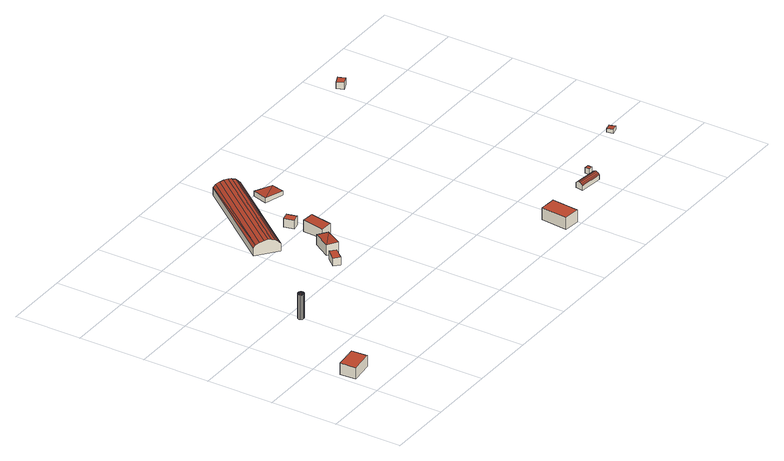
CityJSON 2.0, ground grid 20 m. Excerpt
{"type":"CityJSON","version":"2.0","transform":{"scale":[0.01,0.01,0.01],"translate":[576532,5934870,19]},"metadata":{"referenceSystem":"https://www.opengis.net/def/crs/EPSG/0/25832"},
"CityObjects":{
"building1":{"type":"Building","attributes":{"Grundfläche 2D":"32.106649","Grundhöhe NN":"21.014"},"geometry":[{"type":"Solid","lod":"3","boundaries":[[[[0,1,2,3]],[[4,5,3,2]],[[5,6,0,3]],[[6,7,1,0]],[[7,4,2,1]],[[7,6,5,4]]]],"semantics":{"surfaces":[{"type":"RoofSurface"},{"type":"WallSurface"},{"type":"GroundSurface"}],"values":[[0,1,1,1,1,2]]}}]},
"building2":{"type":"Building","attributes":{"Grundfläche 2D":"2.749591","Grundhöhe NN":"21.210"},"children":["building2-1"],"geometry":[{"type":"Solid","lod":"3","boundaries":[[[[8,9,10,11,12,13,14,15,16,17,18,19,20,21,22,23,24,25,26,27,28,29,30,31,32,33,34,35,36,37,38,39,40,41,42,43,44,45,46,47,48,49,50,51,52,53]],[[54,35,34,33,55,56]],[[36,35,54,57]],[[37,36,57,58]],[[38,37,58,59]],[[60,40,39,38,59,61]],[[62,42,41,40,60,63]],[[64,44,43,42,62,65]],[[45,44,64,66]],[[46,45,66,67]],[[68,48,47,46,67,69]],[[70,50,49,48,68,71]],[[51,50,70,72]],[[73,53,52,51,72,74]],[[75,9,8,53,73,76]],[[77,11,10,9,75,78]],[[79,13,12,11,77,80]],[[81,15,14,13,79,82]],[[83,17,16,15,81,84]],[[85,19,18,17,83,86]],[[20,19,85,87]],[[21,20,87,88]],[[89,23,22,21,88,90]],[[91,25,24,23,89,92]],[[93,27,26,25,91,94]],[[95,29,28,27,93,96]],[[97,31,30,29,95,98]],[[33,32,31,97,99,55]],[[82,79,80,77,78,75,76,73,74,72,70,71,68,69,67,66,64,65,62,63,60,61,59,58,57,54,56,55,99,97,98,95,96,93,94,91,92,89,90,88,87,85,86,83,84,81]]]],"semantics":{"surfaces":[{"type":"RoofSurface"},{"type":"WallSurface"},{"type":"GroundSurface"}],"values":[[0,1,1,1,1,1,1,1,1,1,1,1,1,1,1,1,1,1,1,1,1,1,1,1,1,1,1,1,2]]}}]},
"building2-1":{"type":"BuildingInstallation","parents":["building2"],"geometry":[{"type":"MultiSurface","lod":"3","boundaries":[[[100,101,102,103,104,105]],[[106,107,105,104,108]],[[109,110,111,102,101]],[[111,110,112,113,114,115]],[[114,113,116,117,118,119]],[[120,121,122,118,117]],[[121,123,124,125,122]],[[126,127,128,124,123]],[[128,127,129,130,131,132]],[[130,133,134,135,131]],[[133,136,137,138,134]],[[139,137,136]],[[139,140,141,142,143,137]],[[142,141,144,145,146,147]],[[148,149,150,151,146,145]],[[149,152,153,150]],[[154,155,156,157,153,152]],[[158,159,160,161,156,155]],[[162,163,160,159]],[[162,164,165,163]],[[166,165,164]],[[166,167,168,169,165]],[[167,170,171,172]],[[167,172,168]],[[170,173,174,175,171]],[[176,177,178,179,175,174]],[[177,180,181,182,183,178]],[[184,185,106,186,182,181]],[[107,106,185]],[[187,188,189,190,191]],[[191,192,193,194]],[[192,191,190,195]],[[188,187,191,194,196,197]],[[198,199,200,188,197,201]],[[188,200,199,202,189]],[[203,199,198,204,205]],[[199,203,206,202]],[[207,203,205,208,209]],[[203,207,210,206]],[[211,212,207,209,213]],[[207,212,214,210]],[[215,216,217,212,211,218]],[[212,217,216,219,214]],[[220,221,216,215,222,223]],[[216,221,220,224,219]],[[225,220,223,226,227]],[[220,225,228,224]],[[229,230,225,227,231]],[[225,230,229,232,228]],[[229,233,234,235,232]],[[231,236,237]],[[231,237,229]],[[233,229,237,238,234]],[[239,234,238,240,241]],[[234,239,242,235]],[[243,239,241,244,245]],[[239,243,246,242]],[[247,248,249,246,243]],[[247,243,245,250,251,248]],[[252,253,254,249,248]],[[252,248,251,255,256,253]],[[257,258,253,256,259]],[[253,258,260,254]],[[261,262,258,257,263,264]],[[262,261,265,260,258]],[[261,266,267,268,265]],[[266,261,264,269,270,267]],[[271,272,273,268,267]],[[271,267,270,274,275,272]],[[276,272,275,277,278]],[[272,276,279,273]],[[280,276,278,281,282]],[[276,280,283,279]],[[284,280,282,285]],[[280,284,286,287,283]],[[284,285,288,286]],[[289,286,288,290,291]],[[286,289,292,287]],[[193,192,293,289,291,294]],[[289,293,192,195,292]],[[122,125,124,197,196,194]],[[118,122,194,193]],[[197,124,128,198,201]],[[128,132,131,205,204,198]],[[131,135,134,209,208,205]],[[134,138,137,211,213,209]],[[143,142,215,218,211,137]],[[142,147,146,223,222,215]],[[151,150,227,226,223,146]],[[150,153,236,231,227]],[[157,156,238,237,153]],[[153,237,236]],[[161,160,241,240,238,156]],[[163,165,245,244,241,160]],[[169,168,251,250,245,165]],[[172,251,168]],[[251,172,171,256,255]],[[171,175,257,259,256]],[[179,178,264,263,257,175]],[[183,182,270,269,264,178]],[[186,106,275,274,270,182]],[[106,108,104,278,277,275]],[[103,102,282,281,278,104]],[[111,288,285,282,102]],[[288,111,115,114,291,290]],[[114,119,118,193,294,291]],[[287,292,195,190,189,202,206,210,214,219,224,228,232,235,242,246,249,254,260,265,268,273,279,283]],[[116,113,295,296]],[[117,116,296,297]],[[297,298,120,117]],[[298,299,121,120]],[[123,121,299,300]],[[301,302,100,105]],[[302,303,101,100]],[[303,304,305,110,109,101]],[[112,110,305,306]],[[306,295,113,112]],[[307,127,126,123,300,308]],[[309,130,129,127,307,310]],[[133,130,309,311]],[[312,139,136,133,311,313]],[[140,139,312,314]],[[314,315,141,140]],[[316,145,144,141,315,317]],[[316,318,148,145]],[[318,319,149,148]],[[320,152,149,319]],[[321,155,154,152,320,322]],[[321,323,324,159,158,155]],[[162,159,324,325]],[[164,162,325,326]],[[326,327,166,164]],[[167,166,327,328]],[[328,329,170,167]],[[330,174,173,170,329,331]],[[330,332,333,177,176,174]],[[333,334,335,181,180,177]],[[335,336,337,185,184,181]],[[337,338,107,185]],[[105,107,338,301]]],"semantics":{"surfaces":[{"type":"RoofSurface"},{"type":"WallSurface"}],"values":[0,0,0,0,0,0,0,0,0,0,0,0,0,0,0,0,0,0,0,0,0,0,0,0,0,0,0,0,0,0,0,0,0,0,0,0,0,0,0,0,0,0,0,0,0,0,0,0,0,0,0,0,0,0,0,0,0,0,0,0,0,0,0,0,0,0,0,0,0,0,0,0,0,0,0,0,0,0,0,0,0,0,0,0,0,0,0,0,0,0,0,0,0,0,0,0,0,0,0,0,0,0,0,0,0,0,0,1,1,1,1,1,1,1,1,1,1,1,1,1,1,1,1,1,1,1,1,1,1,1,1,1,1,1,1,1,1,1,1,1]}}]},
"building3":{"type":"Building","attributes":{"Grundfläche 2D":"8.285164","Grundhöhe NN":"20.767"},"geometry":[{"type":"Solid","lod":"3","boundaries":[[[[339,340,341,342]],[[343,344,342,341]],[[344,345,339,342]],[[345,346,340,339]],[[346,343,341,340]],[[346,345,344,343]]]],"semantics":{"surfaces":[{"type":"RoofSurface"},{"type":"WallSurface"},{"type":"GroundSurface"}],"values":[[0,1,1,1,1,2]]}}]},
"building4":{"type":"Building","attributes":{"Grundfläche 2D":"21.372181","Grundhöhe NN":"20.635"},"geometry":[{"type":"Solid","lod":"3","boundaries":[[[[347,348,349]],[[347,349,350]],[[351,352,349,348]],[[352,353,350,349]],[[353,354,347,350]],[[354,351,348,347]],[[354,353,352,351]]]],"semantics":{"surfaces":[{"type":"RoofSurface"},{"type":"WallSurface"},{"type":"GroundSurface"}],"values":[[0,0,1,1,1,1,2]]}}]},
"building5":{"type":"Building","attributes":{"Grundfläche 2D":"246.494798","Grundhöhe NN":"20.164"},"geometry":[{"type":"Solid","lod":"3","boundaries":[[[[355,356,357]],[[358,356,355]],[[359,358,355,360]],[[361,359,360,362]],[[363,361,362,364]],[[365,363,364,366]],[[367,365,366,368]],[[369,367,368,370]],[[369,370,371]],[[369,371,372]],[[367,363,365]],[[357,356,373,374]],[[371,370,368,366,364,362,360,355,357,374,375]],[[372,371,375,376]],[[356,358,359,361,363,367,369,372,376,373]],[[375,374,373,376]]]],"semantics":{"surfaces":[{"type":"RoofSurface"},{"type":"WallSurface"},{"type":"GroundSurface"}],"values":[[0,0,0,0,0,0,0,0,0,0,0,1,1,1,1,2]]}}]},
"building6":{"type":"Building","attributes":{"Grundfläche 2D":"21.957083","Grundhöhe NN":"20.556"},"geometry":[{"type":"Solid","lod":"3","boundaries":[[[[377,378,379,380]],[[381,382,380,379]],[[382,383,377,380]],[[383,384,378,377]],[[384,381,379,378]],[[384,383,382,381]]]],"semantics":{"surfaces":[{"type":"RoofSurface"},{"type":"WallSurface"},{"type":"GroundSurface"}],"values":[[0,1,1,1,1,2]]}}]},
"building7":{"type":"Building","attributes":{"Grundfläche 2D":"6.747262","Grundhöhe NN":"20.507"},"geometry":[{"type":"Solid","lod":"3","boundaries":[[[[385,386,387,388]],[[389,390,388,387]],[[390,391,385,388]],[[391,392,386,385]],[[392,389,387,386]],[[392,391,390,389]]]],"semantics":{"surfaces":[{"type":"RoofSurface"},{"type":"WallSurface"},{"type":"GroundSurface"}],"values":[[0,1,1,1,1,2]]}}]},
"building8":{"type":"Building","attributes":{"Grundfläche 2D":"26.486650","Grundhöhe NN":"20.409"},"geometry":[{"type":"Solid","lod":"3","boundaries":[[[[393,394,395]],[[393,395,396]],[[397,398,395,394]],[[398,399,396,395]],[[399,400,393,396]],[[400,397,394,393]],[[400,399,398,397]]]],"semantics":{"surfaces":[{"type":"RoofSurface"},{"type":"WallSurface"},{"type":"GroundSurface"}],"values":[[0,0,1,1,1,1,2]]}}]},
"building9":{"type":"Building","attributes":{"Grundfläche 2D":"39.065648","Grundhöhe NN":"20.737"},"geometry":[{"type":"Solid","lod":"3","boundaries":[[[[401,402,403,404]],[[405,406,404,403]],[[406,407,401,404]],[[407,408,402,401]],[[408,405,403,402]],[[408,407,406,405]]]],"semantics":{"surfaces":[{"type":"RoofSurface"},{"type":"WallSurface"},{"type":"GroundSurface"}],"values":[[0,1,1,1,1,2]]}}]},
"building10":{"type":"Building","attributes":{"Grundfläche 2D":"16.308277","Grundhöhe NN":"20.615"},"geometry":[{"type":"Solid","lod":"3","boundaries":[[[[409,410,411,412]],[[413,409,412,414]],[[415,413,414,416]],[[417,415,416,418]],[[419,417,418,420]],[[421,419,420,422]],[[423,421,422,424]],[[425,423,424,426]],[[427,428,429,430,431,426,424,422,420,418,416,414,412,411,432,433]],[[425,426,431,434]],[[435,436,437,410,409,413,415,417,419,421,423,425,434,438]],[[411,410,437,432]],[[435,438,434,431,430,429,428,427,433,432,437,436]]]],"semantics":{"surfaces":[{"type":"RoofSurface"},{"type":"WallSurface"},{"type":"GroundSurface"}],"values":[[0,0,0,0,0,0,0,0,1,1,1,1,2]]}}]},
"building11":{"type":"Building","attributes":{"Grundfläche 2D":"1.840058","Grundhöhe NN":"20.092"},"geometry":[{"type":"Solid","lod":"3","boundaries":[[[[439,440,441,442]],[[443,444,442,441]],[[444,445,439,442]],[[445,446,440,439]],[[446,443,441,440]],[[446,445,444,443]]]],"semantics":{"surfaces":[{"type":"RoofSurface"},{"type":"WallSurface"},{"type":"GroundSurface"}],"values":[[0,1,1,1,1,2]]}}]},
"building12":{"type":"Building","attributes":{"Grundfläche 2D":"4.151139","Grundhöhe NN":"19.946"},"geometry":[{"type":"Solid","lod":"3","boundaries":[[[[447,448,449,450]],[[451,452,450,449]],[[452,453,447,450]],[[453,454,448,447]],[[454,451,449,448]],[[454,453,452,451]]]],"semantics":{"surfaces":[{"type":"RoofSurface"},{"type":"WallSurface"},{"type":"GroundSurface"}],"values":[[0,1,1,1,1,2]]}}]},
"building13":{"type":"Building","attributes":{"Grundfläche 2D":"5.335157","Grundhöhe NN":"19.795"},"geometry":[{"type":"Solid","lod":"3","boundaries":[[[[455,456,457,458]],[[459,460,458,457]],[[460,461,455,458]],[[461,462,456,455]],[[462,459,457,456]],[[462,461,460,459]]]],"semantics":{"surfaces":[{"type":"RoofSurface"},{"type":"WallSurface"},{"type":"GroundSurface"}],"values":[[0,1,1,1,1,2]]}}]}
},
"vertices":[
[55,684,539],[730,757,539],[680,1227,559],[4,1154,559],[680,1227,201],[4,1154,201],[55,684,201],[730,757,201],
[1751,3593,970],[1746,3586,970],[1740,3569,970],[1737,3561,970],[1737,3543,970],[1736,3535,970],[1738,3527,970],[1742,3512,970],[1745,3505,970],[1751,3492,970],[1756,3487,970],[1765,3476,970],[1765,3475,970],[1784,3461,970],[1792,3458,970],[1808,3452,970],[1817,3451,970],[1835,3450,970],[1844,3451,970],[1861,3455,970],[1869,3459,970],[1884,3467,970],[1890,3472,970],[1902,3483,970],[1906,3489,970],[1914,3501,970],[1916,3508,970],[1921,3521,970],[1921,3522,970],[1924,3545,970],[1920,3571,970],[1912,3587,970],[1909,3595,970],[1896,3609,970],[1891,3615,970],[1876,3625,970],[1869,3629,970],[1847,3636,970],[1846,3636,970],[1832,3637,970],[1825,3638,970],[1811,3635,970],[1804,3634,970],[1782,3624,970],[1768,3613,970],[1761,3608,970],[1921,3521,221],[1914,3501,221],[1916,3508,221],[1921,3522,221],[1924,3545,221],[1920,3571,221],[1909,3595,221],[1912,3587,221],[1891,3615,221],[1896,3609,221],[1869,3629,221],[1876,3625,221],[1847,3636,221],[1846,3636,221],[1825,3638,221],[1832,3637,221],[1804,3634,221],[1811,3635,221],[1782,3624,221],[1761,3608,221],[1768,3613,221],[1746,3586,221],[1751,3593,221],[1737,3561,221],[1740,3569,221],[1736,3535,221],[1737,3543,221],[1742,3512,221],[1738,3527,221],[1751,3492,221],[1745,3505,221],[1765,3476,221],[1756,3487,221],[1765,3475,221],[1784,3461,221],[1808,3452,221],[1792,3458,221],[1835,3450,221],[1817,3451,221],[1861,3455,221],[1844,3451,221],[1884,3467,221],[1869,3459,221],[1902,3483,221],[1890,3472,221],[1906,3489,221],
[1905,3508,977],[1910,3524,977],[1895,3528,985],[1891,3516,985],[1890,3513,985],[1904,3506,977],[1882,3500,985],[1894,3491,977],[1883,3503,985],[1911,3527,977],[1913,3545,977],[1897,3545,985],[1910,3566,977],[1909,3567,977],[1894,3563,985],[1895,3560,985],[1900,3587,977],[1899,3589,977],[1886,3580,985],[1888,3577,985],[1885,3605,977],[1884,3607,977],[1873,3595,985],[1865,3619,977],[1858,3605,985],[1858,3604,985],[1847,3625,977],[1844,3625,977],[1842,3610,985],[1827,3626,977],[1825,3626,977],[1826,3611,985],[1829,3611,985],[1807,3623,977],[1811,3608,985],[1814,3609,985],[1789,3615,977],[1795,3601,985],[1798,3603,985],[1787,3615,977],[1771,3601,977],[1770,3600,977],[1781,3590,985],[1783,3592,985],[1757,3583,977],[1756,3581,977],[1770,3574,985],[1772,3577,985],[1750,3564,977],[1748,3559,977],[1764,3556,985],[1765,3559,985],[1747,3536,977],[1763,3537,985],[1749,3527,977],[1752,3515,977],[1767,3521,985],[1764,3530,985],[1754,3511,977],[1760,3498,977],[1773,3507,985],[1768,3518,985],[1761,3497,977],[1776,3504,985],[1773,3484,977],[1783,3495,985],[1775,3482,977],[1790,3471,977],[1797,3485,985],[1784,3495,985],[1811,3463,977],[1814,3478,985],[1798,3485,985],[1813,3463,977],[1834,3461,977],[1834,3476,985],[1836,3461,977],[1858,3466,977],[1853,3480,985],[1837,3477,985],[1859,3466,977],[1878,3476,977],[1869,3489,985],[1855,3482,985],[1879,3477,977],[1894,3490,977],[1871,3491,985],[1849,3570,997],[1843,3574,997],[1836,3557,999],[1839,3555,999],[1851,3569,997],[1858,3561,997],[1872,3571,992],[1863,3582,992],[1842,3551,999],[1852,3589,992],[1851,3590,992],[1839,3594,992],[1835,3576,997],[1842,3574,997],[1842,3593,992],[1832,3558,999],[1828,3577,997],[1830,3594,992],[1827,3594,992],[1829,3558,999],[1821,3575,997],[1820,3593,992],[1816,3592,992],[1826,3558,999],[1804,3587,992],[1813,3572,997],[1805,3588,992],[1823,3557,999],[1793,3578,992],[1806,3566,997],[1808,3568,997],[1795,3580,992],[1819,3554,999],[1801,3558,997],[1802,3560,997],[1786,3569,992],[1785,3567,992],[1817,3550,999],[1797,3550,997],[1781,3555,992],[1780,3553,992],[1816,3546,999],[1797,3540,997],[1797,3547,997],[1780,3540,992],[1815,3542,999],[1797,3539,997],[1799,3532,997],[1816,3538,999],[1780,3539,992],[1780,3538,992],[1782,3526,992],[1802,3525,997],[1784,3522,992],[1788,3516,992],[1818,3536,999],[1807,3520,997],[1789,3513,992],[1795,3507,992],[1819,3533,999],[1812,3516,997],[1814,3515,997],[1822,3531,999],[1797,3505,992],[1805,3500,992],[1820,3513,997],[1822,3512,997],[1826,3529,999],[1806,3499,992],[1818,3494,992],[1833,3493,992],[1832,3511,997],[1821,3494,992],[1831,3529,999],[1841,3513,997],[1834,3511,997],[1835,3494,992],[1847,3496,992],[1835,3530,999],[1844,3514,997],[1849,3517,997],[1839,3532,999],[1849,3497,992],[1859,3503,992],[1851,3518,997],[1856,3523,997],[1842,3534,999],[1860,3503,992],[1869,3511,992],[1859,3529,997],[1871,3514,992],[1875,3521,992],[1843,3537,999],[1862,3535,997],[1876,3524,992],[1879,3531,992],[1844,3540,999],[1863,3542,997],[1880,3535,992],[1863,3544,997],[1845,3543,999],[1881,3544,992],[1861,3553,997],[1879,3552,992],[1878,3558,992],[1844,3548,999],[1858,3560,997],[1873,3569,992],[1909,3567,970],[1900,3587,970],[1899,3589,970],[1885,3605,970],[1884,3607,970],[1865,3619,970],[1904,3506,970],[1905,3508,970],[1910,3524,970],[1911,3527,970],[1913,3545,970],[1910,3566,970],[1844,3625,970],[1847,3625,970],[1825,3626,970],[1827,3626,970],[1807,3623,970],[1787,3615,970],[1789,3615,970],[1771,3601,970],[1770,3600,970],[1756,3581,970],[1757,3583,970],[1750,3564,970],[1748,3559,970],[1747,3536,970],[1752,3515,970],[1749,3527,970],[1754,3511,970],[1760,3498,970],[1761,3497,970],[1773,3484,970],[1775,3482,970],[1790,3471,970],[1811,3463,970],[1834,3461,970],[1813,3463,970],[1836,3461,970],[1858,3466,970],[1859,3466,970],[1878,3476,970],[1879,3477,970],[1894,3490,970],[1894,3491,970],
[4690,4130,417],[4943,4423,417],[4780,4563,417],[4528,4270,417],[4780,4563,177],[4528,4270,177],[4690,4130,177],[4943,4423,177],
[5520,5046,459],[5231,5235,466],[4900,4716,496],[5196,4527,496],[5231,5235,164],[4900,4716,164],[5196,4527,164],[5520,5046,164],
[3962,6325,427],[5917,8904,350],[3914,6363,350],[5970,8863,427],[6053,8798,485],[4044,6259,485],[6148,8722,521],[4140,6184,521],[6241,8649,539],[4233,6111,539],[6322,8586,521],[4314,6047,521],[6405,8520,485],[4397,5982,485],[6467,8471,427],[4459,5933,427],[4512,5891,350],[6515,8433,350],[5917,8904,116],[3914,6363,116],[4512,5891,116],[6515,8433,116],
[5930,5243,440],[5970,5856,502],[5614,5880,502],[5573,5267,440],[5614,5880,156],[5573,5267,156],[5930,5243,156],[5970,5856,156],
[5804,6200,420],[5739,6494,420],[5520,6445,420],[5586,6151,420],[5520,6445,151],[5586,6151,151],[5804,6200,151],[5739,6494,151],
[6985,7737,255],[6421,7944,297],[6285,7502,298],[6881,7342,265],[6421,7944,141],[6285,7502,141],[6881,7342,141],[6985,7737,141],
[9468,904,537],[9394,99,537],[9875,55,542],[9949,860,542],[9875,55,174],[9949,860,174],[9468,904,174],[9394,99,174],
[11298,811,327],[11297,799,304],[11991,725,304],[11992,737,327],[11301,833,352],[11995,759,352],[11304,866,376],[11998,793,376],[11308,905,387],[12002,831,387],[11312,946,376],[12006,872,376],[11317,987,352],[12011,914,352],[11320,1015,327],[12014,942,327],[11322,1031,304],[12016,958,304],[11995,759,161],[11998,793,161],[12011,914,161],[12014,942,161],[12016,958,161],[11991,725,161],[11992,737,161],[11322,1031,161],[11304,866,161],[11298,811,161],[11297,799,161],[11312,946,161],
[12273,1125,269],[12277,1266,269],[12147,1269,269],[12143,1128,269],[12147,1269,109],[12143,1128,109],[12273,1125,109],[12277,1266,109],
[14398,1959,189],[14196,1909,200],[14244,1716,215],[14447,1766,204],[14244,1716,95],[14447,1766,95],[14398,1959,95],[14196,1909,95],
[12438,9191,291],[12218,9092,291],[12308,8890,291],[12528,8989,291],[12308,8890,80],[12528,8989,80],[12438,9191,80],[12218,9092,80]
]}
